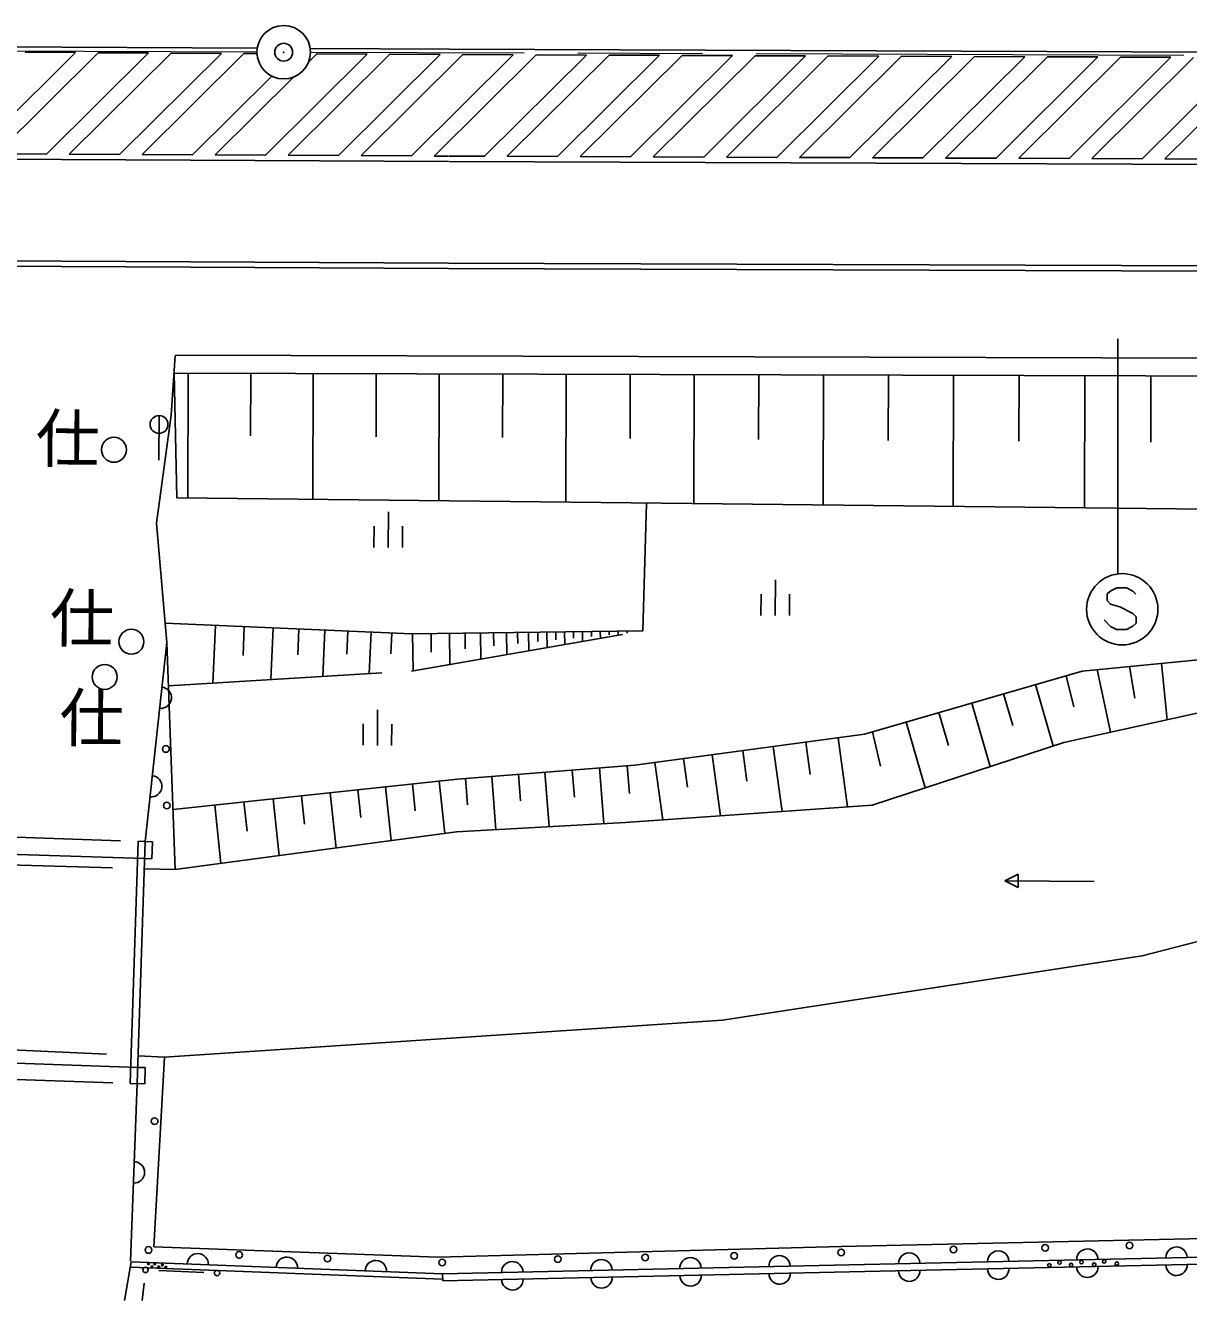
# Model space of a CAD drawing. Units: millimetres, scale not verified. Extents: x 40000 to 680000, y 20000 to 380000.
# Drawn here: x 156972 to 189594, y 253260 to 289026 of the extents above; entities that cross this region are included whole.
import ezdxf
from ezdxf.enums import TextEntityAlignment as Align

# ---------------------------------------------------------------- set-up
doc = ezdxf.new("R2010")
doc.units = ezdxf.units.MM
doc.header["$LTSCALE"] = 1000
doc.header["$PDMODE"] = 32
doc.header["$PDSIZE"] = 500
doc.linetypes.add('CHAIN', pattern=[18.5, 12, -1.5, 3.5, -1.5])
doc.linetypes.add('DASHED', pattern=[7.5, 6, -1.5])
for name, color, linetype, lineweight in [('M-BGD', 7, 'Continuous', 25), ('M-BGD-EXST', 7, 'Continuous', 25), ('M-BMK', 2, 'CHAIN', 13), ('M-BMK-SRVR', 3, 'Continuous', 25), ('M-STR-STRC', 7, 'Continuous', 25)]:
    doc.layers.add(name, color=color, linetype=linetype, lineweight=lineweight)
doc.layers.add('M-OTRS', color=6, linetype='Continuous')
doc.styles.add('ＭＳ ゴシック', font='')
doc.styles.get('ＭＳ ゴシック').set_extended_font_data('MS Gothic')

msp = doc.modelspace()

# ---------------------------------------------------------------- linework, layer by layer
at = {"layer": 'M-BGD'}
for p, q in [((161054, 278093), (161172, 279765)), ((161176, 279778), (208829, 279646)), ((161220, 275775), (161137, 279278)), ((161535, 279277), (161525, 275772)), ((163288, 279272), (163283, 277512)), ((165041, 279267), (165031, 275733)), ((166808, 279263), (166803, 277488)), ((168575, 279258), (168565, 275695)), ((170356, 279253), (170351, 277464)), ((172138, 279248), (172128, 275655)), ((173934, 279243), (173929, 277439)), ((175730, 279238), (175720, 275616)), ((177541, 279233), (177536, 277414)), ((179352, 279228), (179342, 275576)), ((181177, 279223), (181172, 277389)), ((183003, 279218), (182993, 275536)), ((184844, 279212), (184839, 277364)), ((186685, 279207), (186674, 275496)), ((188540, 279202), (188535, 277339)), ((160647, 275064), (161054, 278093)), ((160647, 275064), (160934, 271718)), ((162300, 272196), (162230, 270579)), ((163108, 272161), (163073, 271353)), ((163916, 272127), (163854, 270678)), ((164641, 272095), (164610, 271371)), ((165365, 272064), (165309, 270766)), ((166015, 272036), (165987, 271387)), ((166664, 272009), (166614, 270844)), ((167246, 271984), (167221, 271401)), ((167828, 271960), (167841, 270923)), ((168347, 271967), (168353, 271448)), ((168866, 271973), (168877, 271103)), ((169301, 271979), (169306, 271544)), ((169736, 271984), (169746, 271254)), ((170102, 271989), (170106, 271624)), ((170467, 271994), (170475, 271380)), ((170774, 271997), (170778, 271691)), ((171080, 272001), (171087, 271486)), ((171338, 272004), (171341, 271747)), ((171595, 272008), (171601, 271576)), ((171845, 272011), (171848, 271795)), ((172095, 272014), (172100, 271662)), ((172345, 272017), (172347, 271841)), ((172595, 272020), (172599, 271749)), ((172845, 272023), (172847, 271888)), ((173095, 272027), (173098, 271836)), ((173345, 272030), (173346, 271934)), ((173595, 272033), (173597, 271922)), ((173845, 272036), (173846, 271981)), ((160328, 266136), (160934, 271718)), ((160934, 271718), (161174, 265346)), ((188836, 271135), (188991, 269549)), ((186159, 270786), (186379, 269913)), ((187035, 270959), (187404, 269200)), ((187935, 271047), (188085, 270156)), ((185298, 270537), (185798, 268815)), ((184407, 270278), (184666, 269387)), ((182595, 269752), (182862, 268831)), ((183516, 270020), (184033, 268238)), ((181674, 269485), (182208, 267642)), ((179771, 269047), (180032, 267107)), ((180734, 269212), (180950, 268250)), ((177092, 268687), (177208, 267830)), ((177948, 268802), (178194, 266979)), ((178860, 268924), (178982, 268013)), ((173851, 268262), (173912, 267481)), ((174628, 268355), (174844, 266746)), ((175432, 268463), (175540, 267659)), ((176236, 268571), (176467, 266859)), ((169313, 267904), (169371, 267167)), ((170050, 267962), (170168, 266468)), ((170797, 268021), (170856, 267274)), ((171543, 268080), (171664, 266553)), ((172307, 268140), (172367, 267376)), ((173070, 268200), (173193, 266639)), ((166291, 267587), (166374, 266811)), ((167068, 267670), (167229, 266160)), ((167823, 267751), (167904, 266995)), ((168578, 267831), (168735, 266362)), ((163098, 267246), (163186, 266426)), ((163919, 267334), (164089, 265737)), ((164717, 267419), (164802, 266621)), ((165515, 267504), (165681, 265951)), ((162278, 267158), (162453, 265518)), ((160128, 266142), (159908, 259350)), ((160108, 259343), (160328, 266136)), ((160530, 266129), (160128, 266142)), ((160530, 266129), (160515, 265652)), ((160312, 265658), (160515, 265652)), ((162426, 265514), (161174, 265346)), ((161174, 265346), (160303, 265371)), ((184444, 265031), (184820, 265216)), ((186944, 265014), (184444, 265031)), ((184818, 264841), (184444, 265031)), ((184820, 265216), (184818, 264841)), ((160875, 260089), (160133, 260124)), ((160875, 260089), (160573, 254765)), ((160123, 259799), (160332, 259792)), ((160317, 259337), (160332, 259792)), ((160317, 259337), (159908, 259350)), ((159921, 254364), (160108, 259343)), ((168672, 253861), (159929, 254197)), ((160713, 254100), (161971, 254047)), ((168669, 254011), (168673, 253811)), ((160248, 253260), (160299, 253743))]:
    msp.add_line(p, q, dxfattribs=at)
at = {"layer": 'M-BGD', "linetype": 'DASHED'}
for p, q in [((174284, 272042), (174388, 275631)), ((153639, 266363), (160128, 266142)), ((160312, 265658), (153423, 265878)), ((153414, 265573), (160303, 265371)), ((153253, 260451), (160133, 260124)), ((160123, 259799), (153240, 260042)), ((153425, 259567), (159908, 259350)), ((159934, 254347), (159750, 253262))]:
    msp.add_line(p, q, dxfattribs=at)
at = {"layer": 'M-BGD'}
for points in [[(161137, 279278), (208817, 279146), (216818, 279316)], [(214933, 276169), (208802, 275253), (161220, 275775)], [(160888, 272257), (167795, 271960), (174284, 272042)], [(193321, 271573), (186609, 270917), (180506, 269146), (174059, 268278), (169087, 267886), (161111, 267034)], [(193317, 270501), (186096, 268912), (180718, 267155), (173790, 266673), (169057, 266405), (162426, 265514)], [(160875, 260089), (176521, 261124), (188294, 262925), (193445, 264256)], [(193439, 255072), (179859, 254778), (168537, 254477), (160573, 254765)], [(193435, 254552), (180079, 254260), (168669, 254011), (159934, 254347)], [(168673, 253811), (180084, 254061), (193433, 254352)]]:
    msp.add_lwpolyline(points, dxfattribs=at)
at = {"layer": 'M-BGD', "linetype": 'DASHED'}
msp.add_lwpolyline([(160980, 270504), (167802, 270916), (174284, 272042)], dxfattribs=at)
at = {"layer": 'M-BGD'}
for centre, radius in [((160911, 268731), 93.3), ((160933, 267147), 93.3), ((160593, 258291), 93.3), ((160420, 254677), 93.3), ((179852, 254608), 93.3), ((182999, 254689), 93.3), ((185571, 254738), 93.3), ((187938, 254800), 93.3), ((160420, 254291), 25), ((160596, 254287), 25), ((162962, 254537), 93.3), ((165443, 254436), 93.3), ((168658, 254325), 93.3), ((171901, 254420), 93.3), ((174354, 254469), 93.3), ((176851, 254511), 93.3), ((185690, 254248), 49), ((185975, 254326), 49), ((186300, 254256), 49), ((186594, 254335), 49), ((186947, 254266), 49), ((187228, 254356), 49), ((187582, 254293), 49), ((160338, 254116), 75), ((160338, 254116), 75), ((160519, 254209), 25), ((160710, 254201), 25), ((160812, 254261), 25), ((160910, 254193), 25), ((162346, 254031), 75)]:
    msp.add_circle(centre, radius, dxfattribs=at)
for centre, start, end in [((160766, 270170), 263.799, 83.799), ((160496, 267684), 263.799, 83.799), ((160014, 256854), 267.8465, 87.8465), ((186757, 254406), 1.2511, 181.2511), ((189256, 254461), 1.2511, 181.2511), ((161803, 254275), 357.7967, 177.7967), ((164302, 254179), 357.7967, 177.7967), ((166800, 254083), 357.7967, 177.7967), ((170625, 254054), 1.2524, 181.2524), ((173124, 254108), 1.2524, 181.2524), ((175624, 254163), 1.2524, 181.2524), ((178123, 254218), 1.2524, 181.2524), ((181758, 254297), 1.2511, 181.2511), ((184258, 254352), 1.2511, 181.2511), ((175628, 253963), 181.2524, 1.2524), ((178127, 254018), 181.2524, 1.2524), ((181760, 254097), 181.2511, 1.2511), ((184259, 254152), 181.2511, 1.2511), ((186758, 254206), 181.2511, 1.2511), ((189258, 254261), 181.2511, 1.2511), ((170629, 253854), 181.2524, 1.2524), ((173129, 253908), 181.2524, 1.2524)]:
    msp.add_arc(centre, 300, start, end, dxfattribs=at)
at = {"layer": 'M-BGD-EXST'}
for p, q in [((187614, 280233), (187614, 273658)), ((160719, 278085), (160710, 276835)), ((167149, 275383), (167142, 274383)), ((166747, 274986), (166742, 274386)), ((167547, 274981), (167542, 274381)), ((178006, 273474), (177999, 272474)), ((187583, 273256), (187411, 273164)), ((187856, 273252), (187583, 273256)), ((177603, 273077), (177599, 272477)), ((178403, 273071), (178399, 272471)), ((187411, 273164), (187315, 273080)), ((187315, 273080), (187315, 272892)), ((188036, 273160), (187856, 273252)), ((188119, 273076), (188036, 273160)), ((187315, 272892), (187403, 272795)), ((187403, 272795), (187663, 272716)), ((187663, 272716), (188036, 272527)), ((187403, 272171), (187227, 272351)), ((188036, 272527), (188124, 272435)), ((188124, 272263), (188036, 272175)), ((188124, 272435), (188124, 272263)), ((187575, 272087), (187403, 272171)), ((187856, 272087), (187575, 272087)), ((188036, 272175), (187856, 272087)), ((166849, 269833), (166842, 268833)), ((166446, 269436), (166442, 268836)), ((167246, 269430), (167242, 268830))]:
    msp.add_line(p, q, dxfattribs=at)
for centre, radius in [((160717, 277835), 250), ((159451, 277124), 350), ((187735, 272650), 1000), ((159942, 271740), 350), ((159192, 270751), 350)]:
    msp.add_circle(centre, radius, dxfattribs=at)
at = {"layer": 'M-BMK'}
for p, q in [((163464, 288278), (64964, 288637)), ((263463, 287914), (164964, 288273))]:
    msp.add_line(p, q, dxfattribs=at)
at = {"layer": 'M-BMK-SRVR'}
msp.add_circle((164214, 288276), 750, dxfattribs=at)
at = {"layer": 'M-OTRS'}
msp.add_point((164214, 288276), dxfattribs=at)
at = {"layer": 'M-STR-STRC'}
for p, q in [((163472, 288390), (147590, 288473)), ((156960, 288274), (158371, 288267)), ((168867, 288362), (164956, 288382)), ((216855, 288181), (168867, 288362)), ((158371, 288267), (155517, 285431)), ((159007, 288263), (156152, 285428)), ((160418, 288256), (157564, 285421)), ((161053, 288253), (158199, 285417)), ((159007, 288263), (160418, 288256)), ((162465, 288245), (159611, 285410)), ((163100, 288242), (160246, 285407)), ((161053, 288253), (162465, 288245)), ((163100, 288242), (163464, 288240)), ((166558, 288224), (163704, 285389)), ((167194, 288221), (164339, 285385)), ((164909, 287995), (165147, 288231)), ((165147, 288231), (166558, 288224)), ((168605, 288213), (165751, 285378)), ((169241, 288210), (166386, 285375)), ((167194, 288221), (168605, 288213)), ((170654, 288205), (167798, 285367)), ((171291, 288203), (168433, 285364)), ((170654, 288205), (169241, 288210)), ((172704, 288197), (169846, 285358)), ((173340, 288195), (170482, 285356)), ((172704, 288197), (171291, 288203)), ((174754, 288190), (171896, 285350)), ((175390, 288187), (172532, 285348)), ((174754, 288190), (173340, 288195)), ((176804, 288182), (173945, 285343)), ((177440, 288179), (174581, 285340)), ((176804, 288182), (175390, 288187)), ((178853, 288174), (175995, 285335)), ((179489, 288172), (176631, 285332)), ((178853, 288174), (177440, 288179)), ((180903, 288166), (178045, 285327)), ((181539, 288164), (178681, 285325)), ((180903, 288166), (179489, 288172)), ((182953, 288159), (180094, 285319)), ((183589, 288156), (180731, 285317)), ((182953, 288159), (181539, 288164)), ((185002, 288151), (182144, 285312)), ((185639, 288148), (182780, 285309)), ((185002, 288151), (183589, 288156)), ((187052, 288143), (184194, 285304)), ((187688, 288141), (184830, 285302)), ((187052, 288143), (185639, 288148)), ((189102, 288135), (186244, 285296)), ((189738, 288133), (186880, 285294)), ((189102, 288135), (187688, 288141)), ((191152, 288128), (188293, 285288)), ((191788, 288125), (188929, 285286)), ((163878, 287605), (161658, 285399)), ((162293, 285396), (164489, 287578)), ((156152, 285428), (157564, 285421)), ((158199, 285417), (159611, 285410)), ((147577, 285323), (168835, 285212)), ((160246, 285407), (161658, 285399)), ((162293, 285396), (163704, 285389)), ((164339, 285385), (165751, 285378)), ((166386, 285375), (167798, 285367)), ((168433, 285364), (168836, 285362)), ((169846, 285358), (168853, 285362)), ((277288, 284802), (168853, 285212)), ((171896, 285350), (170482, 285356)), ((173945, 285343), (172532, 285348)), ((175995, 285335), (174581, 285340)), ((178045, 285327), (176631, 285332)), ((180094, 285319), (178681, 285325)), ((182144, 285312), (180731, 285317)), ((184194, 285304), (182780, 285309)), ((186244, 285296), (184830, 285302)), ((188293, 285288), (186880, 285294)), ((190343, 285281), (188929, 285286)), ((147564, 282323), (168839, 282212)), ((147565, 282473), (168840, 282362)), ((274104, 281814), (168839, 282212)), ((273869, 281965), (168840, 282362))]:
    msp.add_line(p, q, dxfattribs=at)

# ---------------------------------------------------------------- texts
at = {"layer": 'M-BGD-EXST', "style": 'ＭＳ ゴシック'}
for p in [(157253, 276390), (157651, 271348), (157920, 268551)]:
    msp.add_text('仕', height=1320, rotation=359.598, dxfattribs=at).set_placement(p, align=Align.BOTTOM_LEFT)

doc.saveas('drawing.dxf')
